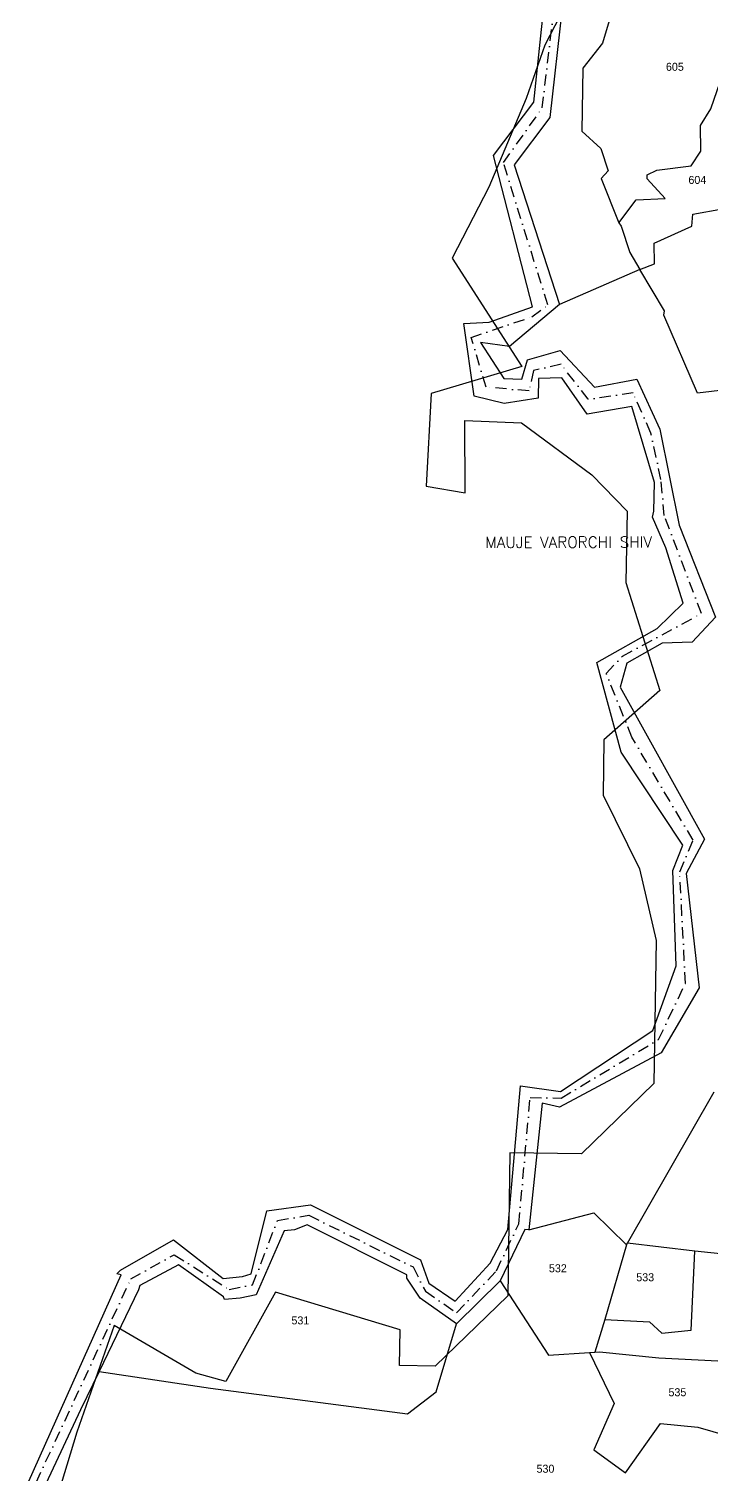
# Model space of a CAD drawing. Header units: metres. Extents: x 258138 to 260888, y 2202819 to 2205259.
# Drawn here: x 258414 to 258719, y 2203382 to 2204029 of the extents above; entities that cross this region are included whole.
import ezdxf

# ---------------------------------------------------------------- set-up
doc = ezdxf.new("R2010")
doc.units = ezdxf.units.M
doc.header["$MEASUREMENT"] = 0
doc.linetypes.add('DASHDOT', pattern=[1, 0.5, -0.25, 0, -0.25])
for name, color, linetype in [('POLY_PARCEL', 6, 'Continuous'), ('POLY_WATER', 4, 'Continuous'), ('TEXT_MAPOUT', 7, 'Continuous'), ('TEXT_PARCEL', 7, 'Continuous'), ('V_BOUND_STREAM_LINE', 7, 'DASHDOT'), ('VILLAGE BOUNDRY', 1, 'Continuous')]:
    doc.layers.add(name, color=color, linetype=linetype)
doc.styles.get("Standard").update_dxf_attribs({"font": 'simplex.shx'})
doc.styles.add('TEXT_MAP', font='', dxfattribs={"height": 1.8})
doc.styles.get('TEXT_MAP').set_extended_font_data('Kruti Dev 050')

msp = doc.modelspace()

# ---------------------------------------------------------------- linework, layer by layer
at = {"layer": 'POLY_PARCEL'}
for p, q in [((258678.13, 2204048.35), (258670.38, 2204022.16)), ((258670.38, 2204022.16), (258661.51, 2204011.06)), ((258661.51, 2204011.06), (258661.07, 2203982.82)), ((258718.9, 2203992.88), (258723.03, 2204004.97)), ((258714.25, 2203985.43), (258718.9, 2203992.88)), ((258661.07, 2203982.82), (258669.65, 2203975.1)), ((258714.28, 2203973.89), (258714.25, 2203985.43)), ((258669.65, 2203975.1), (258672.81, 2203965.05)), ((258710.07, 2203967.37), (258714.28, 2203973.89)), ((258694.61, 2203965.32), (258710.07, 2203967.37)), ((258672.81, 2203965.05), (258669.68, 2203961.72)), ((258669.68, 2203961.72), (258677.65, 2203941.8)), ((258690.26, 2203963.33), (258694.61, 2203965.32)), ((258690.27, 2203961.54), (258690.26, 2203963.33)), ((258698.41, 2203952.77), (258690.27, 2203961.54)), ((258677.65, 2203941.8), (258685.43, 2203952.04)), ((258685.43, 2203952.04), (258698.41, 2203952.77)), ((258710.76, 2203945.72), (258723.99, 2203948.08)), ((258677.65, 2203941.8), (258678.72, 2203940.37)), ((258710.39, 2203940.29), (258710.76, 2203945.72)), ((258678.72, 2203940.37), (258682.58, 2203928.49)), ((258693.4, 2203932.68), (258710.39, 2203940.29)), ((258682.58, 2203928.49), (258687.03, 2203920.91)), ((258693.55, 2203923.41), (258693.4, 2203932.68)), ((258687.03, 2203920.91), (258693.55, 2203923.41)), ((258687.03, 2203920.91), (258651.16, 2203905.33)), ((258698.07, 2203902.43), (258687.03, 2203920.91)), ((258697.82, 2203900.52), (258698.07, 2203902.43)), ((258712.92, 2203865.6), (258697.82, 2203900.52)), ((258725.39, 2203867.09), (258712.92, 2203865.6)), ((258681.5, 2203485.17), (258720.37, 2203552.84)), ((258637.31, 2203491.17), (258666.46, 2203498.75)), ((258666.46, 2203498.75), (258681.11, 2203484.49)), ((258681.11, 2203484.49), (258671.35, 2203451.06)), ((258681.11, 2203484.49), (258681.5, 2203485.17)), ((258711.74, 2203481.58), (258681.5, 2203485.17)), ((258710.09, 2203446.19), (258711.74, 2203481.58)), ((258744.26, 2203478.13), (258711.74, 2203481.58)), ((258624.51, 2203468.27), (258646.12, 2203435.01)), ((258671.35, 2203451.06), (258666.91, 2203436.46)), ((258671.35, 2203451.06), (258691.45, 2203449.97)), ((258691.45, 2203449.97), (258696.86, 2203444.85)), ((258595.88, 2203418.61), (258605.05, 2203449.15)), ((258696.86, 2203444.85), (258710.09, 2203446.19)), ((258646.12, 2203435.01), (258664.46, 2203436.29)), ((258664.46, 2203436.29), (258666.91, 2203436.46)), ((258664.46, 2203436.29), (258675.51, 2203413.42)), ((258666.91, 2203436.46), (258669.02, 2203436.61)), ((258669.02, 2203436.61), (258695.6, 2203433.9)), ((258695.6, 2203433.9), (258721.92, 2203432.51)), ((258445, 2203427.77), (258494.81, 2203420.36)), ((258494.81, 2203420.36), (258583.08, 2203408.85)), ((258583.08, 2203408.85), (258595.88, 2203418.61)), ((258675.51, 2203413.42), (258666.51, 2203392.7)), ((258680.59, 2203382.42), (258696.29, 2203404.46)), ((258696.29, 2203404.46), (258712.97, 2203402.89)), ((258712.97, 2203402.89), (258737.35, 2203395.81)), ((258666.51, 2203392.7), (258680.59, 2203382.42))]:
    msp.add_line(p, q, dxfattribs=at)
at = {"layer": 'POLY_WATER'}
for p, q in [((258639.65, 2203995.75), (258644.34, 2204041.03)), ((258652.34, 2204037.92), (258646.82, 2203989)), ((258621.54, 2203972.01), (258639.65, 2203995.75)), ((258646.82, 2203989), (258630.76, 2203967.71)), ((258638.95, 2203904.19), (258621.54, 2203972.01)), ((258630.76, 2203967.71), (258651.16, 2203905.33)), ((258619.6, 2203897.31), (258638.95, 2203904.19)), ((258651.16, 2203905.33), (258628.7, 2203886.47)), ((258608.22, 2203896.77), (258619.6, 2203897.31)), ((258612.96, 2203864.2), (258608.22, 2203896.77)), ((258628.7, 2203886.47), (258615.78, 2203888.23)), ((258615.78, 2203888.23), (258626.24, 2203872.12)), ((258636.77, 2203880.54), (258651.46, 2203884.73)), ((258651.46, 2203884.73), (258666.78, 2203868.31)), ((258634.23, 2203871.78), (258636.77, 2203880.54)), ((258626.24, 2203872.12), (258634.23, 2203871.78)), ((258641.65, 2203872.15), (258641.6, 2203863.4)), ((258652.13, 2203872.49), (258641.65, 2203872.15)), ((258663.55, 2203856.13), (258652.13, 2203872.49)), ((258666.78, 2203868.31), (258685.7, 2203871.9)), ((258685.7, 2203871.9), (258696.04, 2203849.53)), ((258626.33, 2203861), (258612.96, 2203864.2)), ((258641.6, 2203863.4), (258626.33, 2203861)), ((258683.49, 2203859.69), (258663.55, 2203856.13)), ((258693.66, 2203825.59), (258683.49, 2203859.69)), ((258696.04, 2203849.53), (258704.64, 2203806.51)), ((258693.31, 2203812.81), (258693.66, 2203825.59)), ((258692.74, 2203810.16), (258693.31, 2203812.81)), ((258698.65, 2203796.4), (258692.74, 2203810.16)), ((258704.64, 2203806.51), (258720.97, 2203765.3)), ((258706.51, 2203771.6), (258698.65, 2203796.4)), ((258694.77, 2203760.23), (258706.51, 2203771.6)), ((258667.76, 2203745.12), (258694.77, 2203760.23)), ((258720.97, 2203765.3), (258710.45, 2203754.16)), ((258697.02, 2203753.75), (258681.25, 2203744.77)), ((258710.45, 2203754.16), (258697.02, 2203753.75)), ((258678.65, 2203704.89), (258667.76, 2203745.12)), ((258681.25, 2203744.77), (258678.2, 2203733.96)), ((258678.2, 2203733.96), (258716.01, 2203666)), ((258706.3, 2203663.36), (258678.65, 2203704.89)), ((258701.78, 2203652.01), (258706.3, 2203663.36)), ((258716.01, 2203666), (258707.86, 2203650.55)), ((258703.29, 2203609.36), (258701.78, 2203652.01)), ((258707.86, 2203650.55), (258713.54, 2203599.48)), ((258692.8, 2203580.36), (258703.29, 2203609.36)), ((258713.54, 2203599.48), (258696.59, 2203570.31)), ((258651.49, 2203553.05), (258692.8, 2203580.36)), ((258696.59, 2203570.31), (258651.13, 2203546.12)), ((258628.04, 2203491.37), (258633.65, 2203555.66)), ((258633.65, 2203555.66), (258651.49, 2203553.05)), ((258643.32, 2203547.89), (258637.31, 2203491.17)), ((258651.13, 2203546.12), (258643.32, 2203547.89)), ((258520.1, 2203499.69), (258539.66, 2203502.36)), ((258539.66, 2203502.36), (258588.81, 2203477.74)), ((258513.06, 2203471.53), (258520.1, 2203499.69)), ((258527.92, 2203490.67), (258515.26, 2203462.11)), ((258532.52, 2203491.19), (258527.92, 2203490.67)), ((258538.14, 2203493.44), (258532.52, 2203491.19)), ((258582.82, 2203471.05), (258538.14, 2203493.44)), ((258620.08, 2203476.21), (258628.04, 2203491.37)), ((258635.65, 2203491.36), (258624.51, 2203468.27)), ((258637.31, 2203491.17), (258635.65, 2203491.36)), ((258454.56, 2203473.06), (258478.31, 2203486.73)), ((258478.31, 2203486.73), (258500.54, 2203469.36)), ((258588.81, 2203477.74), (258592.61, 2203467.36)), ((258604.33, 2203459.21), (258620.08, 2203476.21)), ((258413.59, 2203378.63), (258454.82, 2203471.02)), ((258452.96, 2203471.46), (258454.56, 2203473.06)), ((258454.82, 2203471.02), (258452.96, 2203471.46)), ((258480.58, 2203475.42), (258463.27, 2203466.22)), ((258500.75, 2203461.12), (258480.58, 2203475.42)), ((258500.54, 2203469.36), (258509.17, 2203470.28)), ((258509.17, 2203470.28), (258513.06, 2203471.53)), ((258582.76, 2203469.51), (258582.82, 2203471.05)), ((258588.66, 2203460.55), (258582.76, 2203469.51)), ((258462.7, 2203464.23), (258445, 2203427.77)), ((258463.27, 2203466.22), (258462.7, 2203464.23)), ((258592.61, 2203467.36), (258604.33, 2203459.21)), ((258624.51, 2203468.27), (258605.05, 2203449.15)), ((258501.2, 2203460.04), (258500.75, 2203461.12)), ((258508.16, 2203460.63), (258501.2, 2203460.04)), ((258515.26, 2203462.11), (258508.16, 2203460.63)), ((258605.05, 2203449.15), (258588.66, 2203460.55)), ((258445, 2203427.77), (258436.67, 2203410.66)), ((258436.67, 2203410.66), (258421.14, 2203377.53))]:
    msp.add_line(p, q, dxfattribs=at)
at = {"layer": 'V_BOUND_STREAM_LINE', "ltscale": 10}
for p, q in [((258643.38, 2203993.21), (258648.89, 2204040.11)), ((258626.02, 2203968.79), (258643.38, 2203993.21)), ((258645.82, 2203905.06), (258626.02, 2203968.79)), ((258638.72, 2203899.71), (258645.82, 2203905.06)), ((258611.49, 2203890.57), (258638.72, 2203899.71)), ((258618.28, 2203868.27), (258611.49, 2203890.57)), ((258651.78, 2203878.5), (258639.43, 2203875.76)), ((258663.99, 2203862.85), (258651.78, 2203878.5)), ((258639.43, 2203875.76), (258637.48, 2203866.58)), ((258637.48, 2203866.58), (258618.28, 2203868.27)), ((258684.02, 2203865.7), (258663.99, 2203862.85)), ((258692.02, 2203847.75), (258684.02, 2203865.7)), ((258696.47, 2203826.94), (258692.02, 2203847.75)), ((258698, 2203810.8), (258696.47, 2203826.94)), ((258714.58, 2203766.95), (258698, 2203810.8)), ((258679.23, 2203747.87), (258714.58, 2203766.95)), ((258672.03, 2203740.14), (258679.23, 2203747.87)), ((258683.52, 2203711.57), (258672.03, 2203740.14)), ((258710.87, 2203665.5), (258683.52, 2203711.57)), ((258704.91, 2203651.31), (258710.87, 2203665.5)), ((258707.45, 2203601.43), (258704.91, 2203651.31)), ((258695.43, 2203576.37), (258707.45, 2203601.43)), ((258651.85, 2203550.12), (258695.43, 2203576.37)), ((258632.87, 2203493.88), (258637.99, 2203550.37)), ((258637.99, 2203550.37), (258651.85, 2203550.12)), ((258513.73, 2203466.57), (258524.9, 2203495.37)), ((258524.9, 2203495.37), (258538.94, 2203497.65)), ((258538.94, 2203497.65), (258585.53, 2203474.55)), ((258622.9, 2203472.85), (258632.87, 2203493.88)), ((258459.23, 2203469.17), (258478.68, 2203480.02)), ((258478.68, 2203480.02), (258503.25, 2203464.49)), ((258416.82, 2203378.11), (258459.23, 2203469.17)), ((258585.53, 2203474.55), (258591.08, 2203463.7)), ((258605.06, 2203454.05), (258622.9, 2203472.85)), ((258503.25, 2203464.49), (258513.73, 2203466.57)), ((258591.08, 2203463.7), (258605.06, 2203454.05))]:
    msp.add_line(p, q, dxfattribs=at)
at = {"layer": 'VILLAGE BOUNDRY'}
for p, q in [((258669.19, 2204068.97), (258644.49, 2204021.35)), ((258644.49, 2204021.35), (258636.13, 2203997.48)), ((258636.13, 2203997.48), (258619.5, 2203957.76)), ((258619.5, 2203957.76), (258603.03, 2203926)), ((258603.03, 2203926), (258634.3, 2203877.53)), ((258634.3, 2203877.53), (258593.64, 2203865.51)), ((258593.64, 2203865.51), (258591.35, 2203823.9)), ((258608.83, 2203820.99), (258608.67, 2203853.38)), ((258608.67, 2203853.38), (258634.12, 2203852.33)), ((258634.12, 2203852.33), (258665.53, 2203829.06)), ((258665.53, 2203829.06), (258681.31, 2203812.79)), ((258591.35, 2203823.9), (258608.83, 2203820.99)), ((258681.31, 2203812.79), (258680.82, 2203780.84)), ((258680.82, 2203780.84), (258696.06, 2203732.57)), ((258696.06, 2203732.57), (258670.99, 2203710.5)), ((258670.99, 2203710.5), (258670.61, 2203685.72)), ((258670.61, 2203685.72), (258686.85, 2203652.73)), ((258686.85, 2203652.73), (258694.35, 2203620.63)), ((258694.35, 2203620.63), (258693.38, 2203556.62)), ((258693.38, 2203556.62), (258660.91, 2203525.13)), ((258628.93, 2203525.64), (258628.44, 2203493.64)), ((258660.91, 2203525.13), (258628.93, 2203525.64)), ((258628.44, 2203493.64), (258627.95, 2203461.64)), ((258523.96, 2203463.23), (258501.76, 2203423.22)), ((258579.73, 2203446.39), (258523.96, 2203463.23)), ((258627.95, 2203461.64), (258595.46, 2203430.12)), ((258451.76, 2203448.35), (258435.03, 2203400.61)), ((258488.32, 2203427.05), (258451.76, 2203448.35)), ((258579.48, 2203430.37), (258579.73, 2203446.39)), ((258595.46, 2203430.12), (258579.48, 2203430.37)), ((258501.76, 2203423.22), (258488.32, 2203427.05)), ((258435.03, 2203400.61), (258418.17, 2203344.86))]:
    msp.add_line(p, q, dxfattribs=at)

# ---------------------------------------------------------------- texts
at = {"layer": 'TEXT_MAPOUT'}
msp.add_text('MAUJE VARORCHI SHIV', height=4.9733, rotation=0.12679, dxfattribs=at).set_placement((258617.91, 2203796.31))
at = {"layer": 'TEXT_PARCEL', "style": 'TEXT_MAP'}
for s, p in [('605', (258698.74, 2204009.85)), ('604', (258708.8, 2203959.22)), ('532', (258646.37, 2203472.15)), ('533', (258685.47, 2203468.13)), ('531', (258531.11, 2203448.83)), ('535', (258699.88, 2203416.67)), ('530', (258640.81, 2203382.44))]:
    msp.add_text(s, height=3.581, rotation=0.12679, dxfattribs=at).set_placement(p)

doc.saveas('drawing.dxf')
